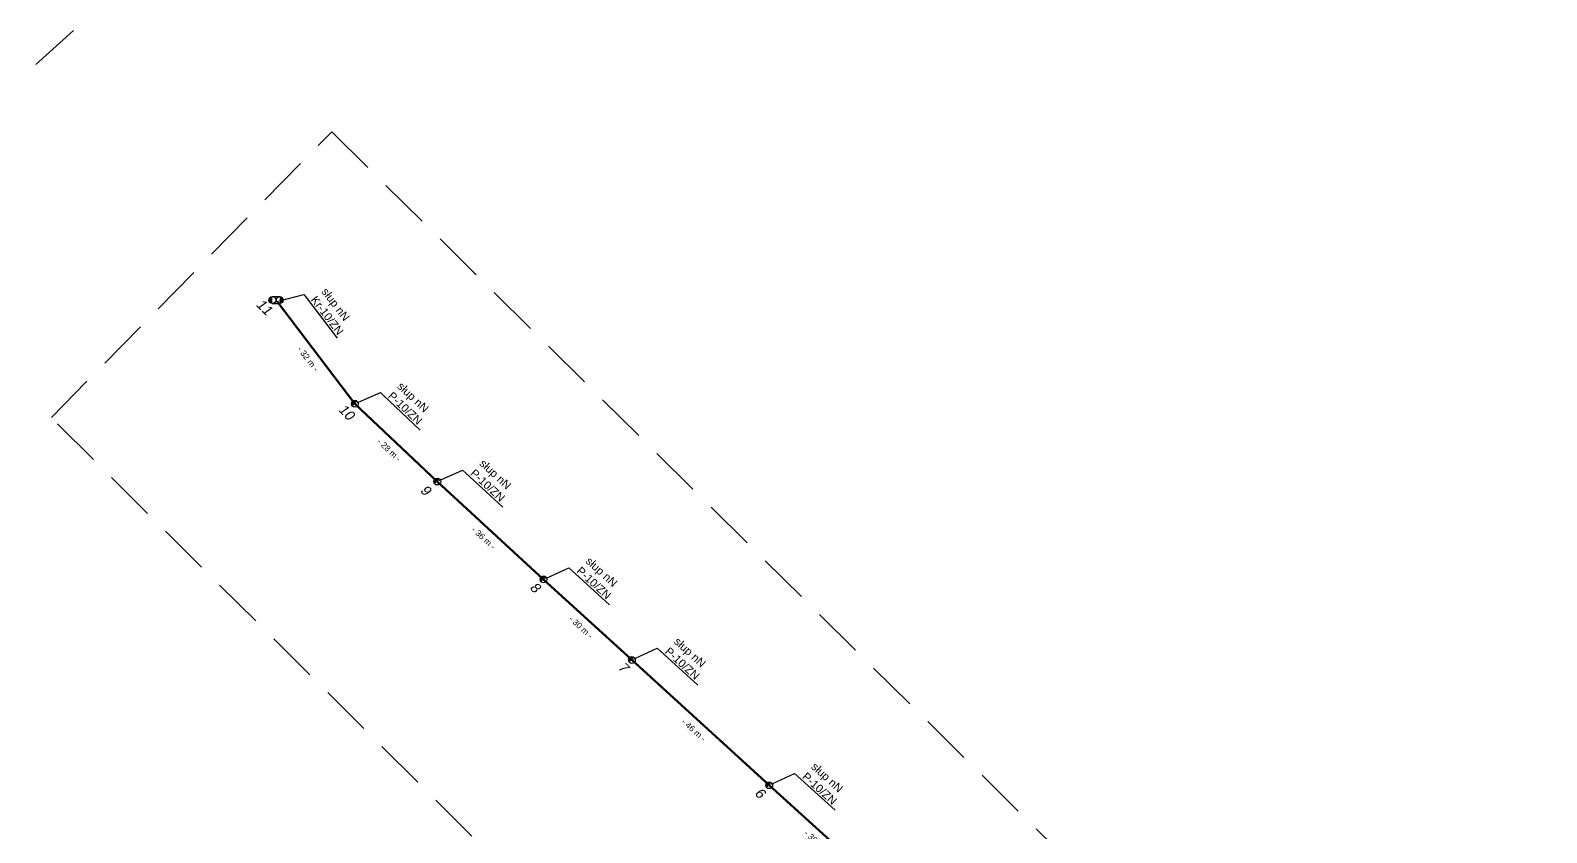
# Model space of a CAD drawing. Header units: millimetres. Extents: x 7530081 to 7533485, y 5764674 to 5768549.
# Drawn here: x 7530716.5 to 7531095.4, y 5767708.7 to 5767909.2 of the extents above; entities that cross this region are included whole.
import ezdxf
from ezdxf import colors
from ezdxf.entities.mleader import LeaderData, LeaderLine
from ezdxf.math import Vec2, Vec3

# ---------------------------------------------------------------- set-up
doc = ezdxf.new("R2010")
doc.units = ezdxf.units.MM
doc.linetypes.add('Celestynow_test|1_3', pattern=[1, 0.5, -0.5])
doc.linetypes.add('DASHED', pattern=[19.05, 12.7, -6.35])
for name, color, linetype, lineweight in [('!SN', 6, 'Celestynow_test|1_3', 70), ('!TELE', 3, 'Continuous', 50), ('!wymiary', 7, 'Continuous', 25), ('_numery', 7, 'Continuous', 40)]:
    doc.layers.add(name, color=color, linetype=linetype, lineweight=lineweight)
for name, color, linetype in [('!trafo', 6, 'DASHED'), ('_MM opisy', 7, 'Continuous'), ('_MM slupy', 5, 'Continuous')]:
    doc.layers.add(name, color=color, linetype=linetype)
doc.styles.get("Standard").update_dxf_attribs({"font": 'ARIAL.TTF'})
doc.dimstyles.new('opis linie', dxfattribs={"dimtxt": 1.5, "dimasz": 0.18, "dimexe": 0.18, "dimexo": 0.0625, "dimgap": 2.5, "dimtad": 4, "dimdec": 0, "dimzin": 0, "dimdsep": 46, "dimtxsty": 'Standard', "dimcen": 0.09, "dimse1": 1, "dimse2": 1, "dimsd1": 1, "dimsd2": 1, "dimclrt": 256, "dimadec": 0, "dimazin": 0, "dimtfac": 1, "dimtdec": 0, "dimtofl": 0, "dimtmove": 0, "dimatfit": 3, "dimfxl": 1, "dimtfill": 1, "dimtolj": 1, "dimtzin": 0, "dimarcsym": 0})

# ---------------------------------------------------------------- blocks, each defined once
blk = doc.blocks.new('R')
at = {"layer": '_MM slupy', "transparency": 33554687}
h = blk.add_hatch(color=256, dxfattribs=at)
h.dxf.hatch_style = 1
h.paths.add_polyline_path([(-0.93, -0.86), (-0.93, 0.86, 1)])
h = blk.add_hatch(color=256, dxfattribs=at)
h.dxf.hatch_style = 1
h.paths.add_polyline_path([(0.93, 0.86), (0.93, -0.86, 1)])
at = {"layer": '_MM slupy'}
for points in [[(-0.93, 0.86), (0.93, 0.86)], [(-0.93, -0.86), (0.93, -0.86)]]:
    blk.add_lwpolyline(points, dxfattribs=at)
for centre in [(-0.93, 0), (0.93, 0)]:
    blk.add_circle(centre, 0.857, dxfattribs=at)
blk = doc.blocks.new('*D507')
at = {"layer": '!wymiary', "insert": (7530912.91, 5767706.55), "char_height": 1.5, "attachment_point": 5, "rotation": 317.8315, "bg_fill": 3, "box_fill_scale": 1.1, "bg_fill_color": 9, "bg_fill_true_color": 13158600, "bg_fill_transparency": 0}
blk.add_mtext('\\A1;- 36 m -', dxfattribs=at)
blk = doc.blocks.new('*D508')
at = {"layer": '!wymiary', "insert": (7530882.3, 5767734.38), "char_height": 1.5, "attachment_point": 5, "rotation": 317.6215, "bg_fill": 3, "box_fill_scale": 1.1, "bg_fill_color": 9, "bg_fill_true_color": 13158600, "bg_fill_transparency": 0}
blk.add_mtext('\\A1;- 46 m -', dxfattribs=at)
blk = doc.blocks.new('*D509')
at = {"layer": '!wymiary', "insert": (7530854.11, 5767760.08), "char_height": 1.5, "attachment_point": 5, "rotation": 317.687, "bg_fill": 3, "box_fill_scale": 1.1, "bg_fill_color": 9, "bg_fill_true_color": 13158600, "bg_fill_transparency": 0}
blk.add_mtext('\\A1;- 30 m -', dxfattribs=at)
blk = doc.blocks.new('*D510')
at = {"layer": '!wymiary', "insert": (7530829.79, 5767782.37), "char_height": 1.5, "attachment_point": 5, "rotation": 317.3427, "bg_fill": 3, "box_fill_scale": 1.1, "bg_fill_color": 9, "bg_fill_true_color": 13158600, "bg_fill_transparency": 0}
blk.add_mtext('\\A1;- 36 m -', dxfattribs=at)
blk = doc.blocks.new('*D511')
at = {"layer": '!wymiary', "insert": (7530806.2, 5767804.33), "char_height": 1.5, "attachment_point": 5, "rotation": 316.6639, "bg_fill": 3, "box_fill_scale": 1.1, "bg_fill_color": 9, "bg_fill_true_color": 13158600, "bg_fill_transparency": 0}
blk.add_mtext('\\A1;- 28 m -', dxfattribs=at)
blk = doc.blocks.new('*D512')
at = {"layer": '!wymiary', "insert": (7530785.9, 5767827.13), "char_height": 1.5, "attachment_point": 5, "rotation": 307.288, "bg_fill": 3, "box_fill_scale": 1.1, "bg_fill_color": 9, "bg_fill_true_color": 13158600, "bg_fill_transparency": 0}
blk.add_mtext('\\A1;- 32 m -', dxfattribs=at)
blk = doc.blocks.new('ZN')
at = {"layer": '_MM slupy', "transparency": 33554687}
h = blk.add_hatch(color=256, dxfattribs=at)
h.dxf.hatch_style = 1
h.paths.add_polyline_path([(0, -0.86), (0, 0.86, 1)])
at = {"layer": '_MM slupy'}
blk.add_circle((0, 0), 0.857, dxfattribs=at)

msp = doc.modelspace()

# ---------------------------------------------------------------- linework, layer by layer
at = {"layer": '!TELE'}
msp.add_lwpolyline([(7530778.17, 5767841.43), (7530797.63, 5767815.88), (7530818.22, 5767796.45), (7530844.76, 5767771.99), (7530866.84, 5767751.89), (7530901.15, 5767720.59), (7530928.04, 5767696.23), (7530960.42, 5767666.48), (7530988.68, 5767640.6), (7531014.7, 5767617.68), (7531026.93, 5767605.85)], dxfattribs=at)
at = {"layer": '!trafo', "color": 3}
msp.add_lwpolyline([(7530381.78, 5768390.66), (7530257.65, 5768176.95), (7530420.16, 5768098.91), (7530373.28, 5767866.78), (7530474.21, 5767839.79), (7530703.76, 5767887.9), (7530748.48, 5767928.26), (7530563.06, 5768220.57), (7530958.99, 5768420.18), (7531286.21, 5768218.39), (7531332.02, 5768339.46), (7530931.72, 5768548.88), (7530523.79, 5768329.65), (7530381.78, 5768390.66)], close=True, dxfattribs=at)
msp.add_lwpolyline([(7530721.79, 5767812.42), (7530791.83, 5767883.85), (7531007.96, 5767670.02), (7531238.84, 5767449.28), (7531383.66, 5767315.61), (7531348.52, 5767279.03), (7531018.4, 5767553.8), (7530933.62, 5767497.1), (7530800.23, 5767630.31), (7530867.37, 5767667.57), (7530721.79, 5767812.42)], dxfattribs=at)

# ---------------------------------------------------------------- block references
at = {"layer": '_MM slupy'}
for p, rotation in [((7530797.63, 5767815.88), 316.6639227779016), ((7530818.22, 5767796.45), 317.3427073781874), ((7530844.76, 5767771.99), 317.6870336261786), ((7530866.84, 5767751.89), 317.621475082281), ((7530901.15, 5767720.59), 317.8314753650438)]:
    msp.add_blockref('ZN', p, dxfattribs=dict(at, rotation=rotation))

# ---------------------------------------------------------------- next in the draw order: leaders
at = {"layer": '_MM opisy'}
ml = msp.add_multileader_mtext('Standard', dxfattribs=at)
ml.set_content('\\pxql;słup nN\\PKr-10/ZN', color=256)
ml.set_leader_properties()
ml.build(insert=Vec2(0, 0))
ml.multileader.update_dxf_attribs({"has_text_frame": 1, "text_left_attachment_type": 5, "text_right_attachment_type": 5, "dogleg_length": 1, "arrow_head_size": 1})
ctx = ml.context
ctx.base_point, ctx.char_height, ctx.arrow_head_size, ctx.landing_gap_size, ctx.plane_origin, ctx.plane_x_axis, ctx.plane_y_axis = Vec3(7530785.52, 5767842.36), 2, 1, 1, Vec3(7530778.08, 5767839.2), Vec3(0.605821, -0.795601), Vec3(0.795601, 0.605821)
ctx.left_attachment, ctx.right_attachment = 5, 5
notes = []
notes.append((ctx, [(0, (1, 1, 0), (7530784.91, 5767843.16), (0.605821, -0.795601), 1, [(0, [(7530778.17, 5767841.43), (7530784.91, 5767843.16)], 0, [])])]))
ctx.mtext.insert, ctx.mtext.text_direction, ctx.mtext.rotation, ctx.mtext.flow_direction = Vec3(7530790.74, 5767845.08), Vec3(0.605821, -0.795601), 5.363187, 5
ctx.mtext.has_bg_fill, ctx.mtext.bg_color, ctx.mtext.bg_scale_factor, ctx.mtext.bg_transparency, ctx.mtext.use_window_bg_color = 1, -1023410175, 1, 0, 1
ml = msp.add_multileader_mtext('Standard', dxfattribs=at)
ml.set_content('\\pxql;słup nN\\PP-10/ZN', color=256)
ml.set_leader_properties()
ml.build(insert=Vec2(0, 0))
ml.multileader.update_dxf_attribs({"has_text_frame": 1, "text_left_attachment_type": 5, "text_right_attachment_type": 5, "dogleg_length": 1, "arrow_head_size": 1})
ctx = ml.context
ctx.base_point, ctx.char_height, ctx.arrow_head_size, ctx.landing_gap_size, ctx.plane_origin, ctx.plane_x_axis, ctx.plane_y_axis = Vec3(7530804.72, 5767817.99), 2, 1, 1, Vec3(7530797.9, 5767813.67), Vec3(0.727341, -0.686276), Vec3(0.686276, 0.727341)
ctx.left_attachment, ctx.right_attachment = 5, 5
notes.append((ctx, [(0, (1, 1, 0), (7530804, 5767818.68), (0.727341, -0.686276), 1, [(0, [(7530797.63, 5767815.88), (7530804, 5767818.68)], 0, [])])]))
ctx.mtext.insert, ctx.mtext.text_direction, ctx.mtext.rotation, ctx.mtext.flow_direction = Vec3(7530809.41, 5767821.5), Vec3(0.727341, -0.686276), 5.526828, 5
ctx.mtext.has_bg_fill, ctx.mtext.bg_color, ctx.mtext.bg_scale_factor, ctx.mtext.bg_transparency, ctx.mtext.use_window_bg_color = 1, -1023410175, 1, 0, 1
ml = msp.add_multileader_mtext('Standard', dxfattribs=at)
ml.set_content('\\pxql;słup nN\\PP-10/ZN', color=256)
ml.set_leader_properties()
ml.build(insert=Vec2(0, 0))
ml.multileader.update_dxf_attribs({"has_text_frame": 1, "text_left_attachment_type": 5, "text_right_attachment_type": 5, "dogleg_length": 1, "arrow_head_size": 1})
ctx = ml.context
ctx.base_point, ctx.char_height, ctx.arrow_head_size, ctx.landing_gap_size, ctx.plane_origin, ctx.plane_x_axis, ctx.plane_y_axis = Vec3(7530825.29, 5767798.65), 2, 1, 1, Vec3(7530818.52, 5767794.24), Vec3(0.73542, -0.677612), Vec3(0.677612, 0.73542)
ctx.left_attachment, ctx.right_attachment = 5, 5
notes.append((ctx, [(0, (1, 1, 0), (7530824.55, 5767799.33), (0.73542, -0.677612), 1, [(0, [(7530818.22, 5767796.45), (7530824.55, 5767799.33)], 0, [])])]))
ctx.mtext.insert, ctx.mtext.text_direction, ctx.mtext.rotation, ctx.mtext.flow_direction = Vec3(7530829.93, 5767802.21), Vec3(0.73542, -0.677612), 5.538675, 5
ctx.mtext.has_bg_fill, ctx.mtext.bg_color, ctx.mtext.bg_scale_factor, ctx.mtext.bg_transparency, ctx.mtext.use_window_bg_color = 1, -1023410175, 1, 0, 1
ml = msp.add_multileader_mtext('Standard', dxfattribs=at)
ml.set_content('\\pxql;słup nN\\PP-10/ZN', color=256)
ml.set_leader_properties()
ml.build(insert=Vec2(0, 0))
ml.multileader.update_dxf_attribs({"has_text_frame": 1, "text_left_attachment_type": 5, "text_right_attachment_type": 5, "dogleg_length": 1, "arrow_head_size": 1})
ctx = ml.context
ctx.base_point, ctx.char_height, ctx.arrow_head_size, ctx.landing_gap_size, ctx.plane_origin, ctx.plane_x_axis, ctx.plane_y_axis = Vec3(7530851.82, 5767774.23), 2, 1, 1, Vec3(7530845.08, 5767769.79), Vec3(0.739479, -0.67318), Vec3(0.67318, 0.739479)
ctx.left_attachment, ctx.right_attachment = 5, 5
notes.append((ctx, [(0, (1, 1, 0), (7530851.08, 5767774.9), (0.739479, -0.67318), 1, [(0, [(7530844.76, 5767771.99), (7530851.08, 5767774.9)], 0, [])])]))
ctx.mtext.insert, ctx.mtext.text_direction, ctx.mtext.rotation, ctx.mtext.flow_direction = Vec3(7530856.44, 5767777.82), Vec3(0.739479, -0.67318), 5.544685, 5
ctx.mtext.has_bg_fill, ctx.mtext.bg_color, ctx.mtext.bg_scale_factor, ctx.mtext.bg_transparency, ctx.mtext.use_window_bg_color = 1, -1023410175, 1, 0, 1
ml = msp.add_multileader_mtext('Standard', dxfattribs=at)
ml.set_content('\\pxql;słup nN\\PP-10/ZN', color=256)
ml.set_leader_properties()
ml.build(insert=Vec2(0, 0))
ml.multileader.update_dxf_attribs({"has_text_frame": 1, "text_left_attachment_type": 5, "text_right_attachment_type": 5, "dogleg_length": 1, "arrow_head_size": 1})
ctx = ml.context
ctx.base_point, ctx.char_height, ctx.arrow_head_size, ctx.landing_gap_size, ctx.plane_origin, ctx.plane_x_axis, ctx.plane_y_axis = Vec3(7530873.9, 5767754.12), 2, 1, 1, Vec3(7530867.16, 5767749.68), Vec3(0.738708, -0.674026), Vec3(0.674026, 0.738708)
ctx.left_attachment, ctx.right_attachment = 5, 5
notes.append((ctx, [(0, (1, 1, 0), (7530873.16, 5767754.8), (0.738708, -0.674026), 1, [(0, [(7530866.84, 5767751.89), (7530873.16, 5767754.8)], 0, [])])]))
ctx.mtext.insert, ctx.mtext.text_direction, ctx.mtext.rotation, ctx.mtext.flow_direction = Vec3(7530878.53, 5767757.71), Vec3(0.738708, -0.674026), 5.543541, 5
ctx.mtext.has_bg_fill, ctx.mtext.bg_color, ctx.mtext.bg_scale_factor, ctx.mtext.bg_transparency, ctx.mtext.use_window_bg_color = 1, -1023410175, 1, 0, 1
ml = msp.add_multileader_mtext('Standard', dxfattribs=at)
ml.set_content('\\pxql;słup nN\\PP-10/ZN', color=256)
ml.set_leader_properties()
ml.build(insert=Vec2(0, 0))
ml.multileader.update_dxf_attribs({"has_text_frame": 1, "text_left_attachment_type": 5, "text_right_attachment_type": 5, "dogleg_length": 1, "arrow_head_size": 1})
ctx = ml.context
ctx.base_point, ctx.char_height, ctx.arrow_head_size, ctx.landing_gap_size, ctx.plane_origin, ctx.plane_x_axis, ctx.plane_y_axis = Vec3(7530908.2, 5767722.85), 2, 1, 1, Vec3(7530901.47, 5767718.38), Vec3(0.741173, -0.671314), Vec3(0.671314, 0.741173)
ctx.left_attachment, ctx.right_attachment = 5, 5
notes.append((ctx, [(0, (1, 1, 0), (7530907.46, 5767723.52), (0.741173, -0.671314), 1, [(0, [(7530901.15, 5767720.59), (7530907.46, 5767723.52)], 0, [])])]))
ctx.mtext.insert, ctx.mtext.text_direction, ctx.mtext.rotation, ctx.mtext.flow_direction = Vec3(7530912.81, 5767726.45), Vec3(0.741173, -0.671314), 5.547206, 5
ctx.mtext.has_bg_fill, ctx.mtext.bg_color, ctx.mtext.bg_scale_factor, ctx.mtext.bg_transparency, ctx.mtext.use_window_bg_color = 1, -1023410175, 1, 0, 1
for ctx, leaders in notes:
    for number, flags, end, landing, length, lines in leaders:
        leader = LeaderData()
        leader.index, (leader.has_last_leader_line, leader.has_dogleg_vector, leader.attachment_direction) = number, flags
        leader.last_leader_point, leader.dogleg_vector, leader.dogleg_length = Vec3(end), Vec3(landing), length
        for number, points, colour, breaks in lines:
            line = LeaderLine()
            line.index, line.vertices, line.color, line.breaks = number, Vec3.list(points), colors.encode_raw_color(colour), breaks
            leader.lines.append(line)
        ctx.leaders.append(leader)

# ---------------------------------------------------------------- next in the draw order: block references
at = {"layer": '!SN'}
msp.add_blockref('R', (7530777.93, 5767841.8), dxfattribs=at)

# ---------------------------------------------------------------- next in the draw order: dimensions: what is measured, and where the dimension line sits
at = {"layer": '!wymiary'}
dim = msp.add_aligned_dim(p1=(7530928.04, 5767696.23), p2=(7530901.15, 5767720.59), distance=-0.75, dimstyle='opis linie', override={"dimpost": '- <> m -'}, dxfattribs=at)
dim.commit()
dim.dimension.update_dxf_attribs({"geometry": '*D507', "text_midpoint": (7530912.91, 5767706.55)})

# ---------------------------------------------------------------- next in the draw order: dimensions: what is measured, and where the dimension line sits
dim = msp.add_aligned_dim(p1=(7530901.15, 5767720.59), p2=(7530866.84, 5767751.89), distance=-0.75, dimstyle='opis linie', override={"dimpost": '- <> m -'}, dxfattribs=at)
dim.commit()
dim.dimension.update_dxf_attribs({"geometry": '*D508', "text_midpoint": (7530882.3, 5767734.38)})

# ---------------------------------------------------------------- next in the draw order: texts
at = {"layer": '_numery', "oblique": 10}
msp.add_text('6', height=2.5, rotation=314.9841, dxfattribs=at).set_placement((7530897.33, 5767718.44))

# ---------------------------------------------------------------- next in the draw order: dimensions: what is measured, and where the dimension line sits
at = {"layer": '!wymiary'}
dim = msp.add_aligned_dim(p1=(7530866.84, 5767751.89), p2=(7530844.76, 5767771.99), distance=-0.75, dimstyle='opis linie', override={"dimpost": '- <> m -'}, dxfattribs=at)
dim.commit()
dim.dimension.update_dxf_attribs({"geometry": '*D509', "text_midpoint": (7530854.11, 5767760.08)})

# ---------------------------------------------------------------- next in the draw order: texts
at = {"layer": '_numery', "oblique": 10}
msp.add_text('7', height=2.5, rotation=314.9841, dxfattribs=at).set_placement((7530863.17, 5767749.84))

# ---------------------------------------------------------------- next in the draw order: dimensions: what is measured, and where the dimension line sits
at = {"layer": '!wymiary'}
dim = msp.add_aligned_dim(p1=(7530844.76, 5767771.99), p2=(7530818.22, 5767796.45), distance=-0.75, dimstyle='opis linie', override={"dimpost": '- <> m -'}, dxfattribs=at)
dim.commit()
dim.dimension.update_dxf_attribs({"geometry": '*D510', "text_midpoint": (7530829.79, 5767782.37)})

# ---------------------------------------------------------------- next in the draw order: texts
at = {"layer": '_numery', "oblique": 10}
msp.add_text('8', height=2.5, rotation=314.9841, dxfattribs=at).set_placement((7530841.15, 5767769.81))

# ---------------------------------------------------------------- next in the draw order: dimensions: what is measured, and where the dimension line sits
at = {"layer": '!wymiary'}
dim = msp.add_aligned_dim(p1=(7530818.22, 5767796.45), p2=(7530797.63, 5767815.88), distance=-0.75, dimstyle='opis linie', override={"dimpost": '- <> m -'}, dxfattribs=at)
dim.commit()
dim.dimension.update_dxf_attribs({"geometry": '*D511', "text_midpoint": (7530806.2, 5767804.33)})

# ---------------------------------------------------------------- next in the draw order: texts
at = {"layer": '_numery', "oblique": 10}
msp.add_text('9', height=2.5, rotation=314.9841, dxfattribs=at).set_placement((7530813.77, 5767794.09))

# ---------------------------------------------------------------- next in the draw order: dimensions: what is measured, and where the dimension line sits
at = {"layer": '!wymiary'}
dim = msp.add_aligned_dim(p1=(7530797.63, 5767815.88), p2=(7530778.17, 5767841.43), distance=-0.75, dimstyle='opis linie', override={"dimpost": '- <> m -'}, dxfattribs=at)
dim.commit()
dim.dimension.update_dxf_attribs({"geometry": '*D512', "text_midpoint": (7530785.9, 5767827.13)})

# ---------------------------------------------------------------- next in the draw order: texts
at = {"layer": '_numery', "oblique": 10}
for s, p in [('11', (7530772.77, 5767840.52)), ('10', (7530793.31, 5767814.27))]:
    msp.add_text(s, height=2.5, rotation=314.9841, dxfattribs=at).set_placement(p)

doc.saveas('drawing.dxf')
